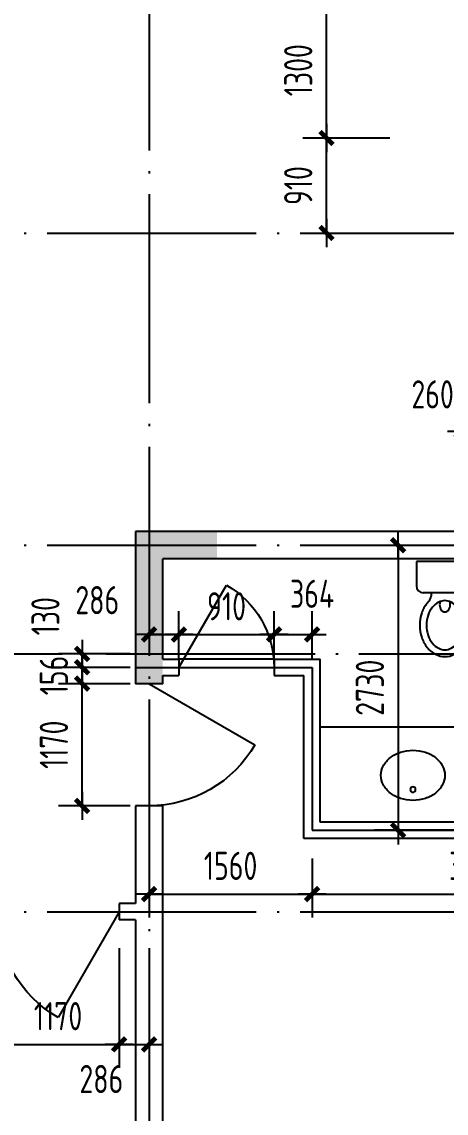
# Model space of a CAD drawing. Extents: x -726032 to 135930, y -151624 to 587044.
# Drawn here: x -453105 to -449044, y 411954 to 422407 of the extents above; entities that cross this region are included whole.
import ezdxf
from ezdxf.enums import TextEntityAlignment as Align

# ---------------------------------------------------------------- set-up
doc = ezdxf.new("R2010")
doc.units = 0
doc.header["$LTSCALE"] = 1000
doc.header["$MEASUREMENT"] = 0
doc.linetypes.add('DOTE', pattern=[2.42, 2, -0.2, 0.02, -0.2])
doc.layers.get('0').update_dxf_attribs({"linetype": 'CONTINUOUS'})
doc.layers.get('DEFPOINTS').update_dxf_attribs({"color": 1, "linetype": 'CONTINUOUS'})
for name, color, linetype in [('COLUMN', 170, 'CONTINUOUS'), ('DOTE', 8, 'DOTE'), ('GROUND', 45, 'CONTINUOUS'), ('LVTRY', 6, 'CONTINUOUS'), ('PUB_DIM', 245, 'CONTINUOUS'), ('WALL', 255, 'CONTINUOUS'), ('WINDOW', 155, 'CONTINUOUS'), ('WINDOW_TEXT', 7, 'CONTINUOUS')]:
    doc.layers.add(name, color=color, linetype=linetype)
doc.styles.add('DIM_FONT', font='isocp.shx', dxfattribs={"width": 0.8})
doc.styles.add('SIMPLEX', font='SIMPLEX.SHX')
doc.dimstyles.new('DIMA', dxfattribs={"dimtxt": 300, "dimasz": 1, "dimexe": 250, "dimexo": 300, "dimgap": 150, "dimtad": 1, "dimdec": 0, "dimzin": 0, "dimdsep": 46, "dimtxsty": 'DIM_FONT', "dimcen": 0.09, "dimse1": 1, "dimclrt": 142, "dimadec": 0, "dimazin": 0, "dimtfac": 1, "dimtdec": 0, "dimtix": 1, "dimtmove": 2, "dimatfit": 3, "dimfxl": 1, "dimtolj": 1, "dimtzin": 0, "dimarcsym": 0})
doc.dimstyles.new('DIMB', dxfattribs={"dimtxt": 300, "dimasz": 1, "dimexe": 250, "dimexo": 300, "dimgap": 150, "dimtad": 1, "dimdec": 0, "dimzin": 0, "dimdsep": 46, "dimtxsty": 'DIM_FONT', "dimcen": 0.09, "dimse2": 1, "dimclrt": 142, "dimadec": 0, "dimazin": 0, "dimtfac": 1, "dimtdec": 0, "dimtix": 1, "dimtmove": 2, "dimatfit": 3, "dimfxl": 1, "dimtolj": 1, "dimtzin": 0, "dimarcsym": 0})
doc.dimstyles.new('DIMN', dxfattribs={"dimtxt": 300, "dimasz": 1, "dimexe": 250, "dimexo": 300, "dimgap": 150, "dimtad": 1, "dimdec": 0, "dimzin": 0, "dimdsep": 46, "dimtxsty": 'DIM_FONT', "dimcen": 0.09, "dimclrt": 142, "dimadec": 0, "dimazin": 0, "dimtfac": 1, "dimtdec": 0, "dimtix": 1, "dimtmove": 2, "dimatfit": 3, "dimfxl": 1, "dimtolj": 1, "dimtzin": 0, "dimarcsym": 0})

# ---------------------------------------------------------------- blocks, each defined once
blk = doc.blocks.new('_DIMX')
blk.add_line((-150, 0), (150, 0))
at = {"const_width": 50}
blk.add_lwpolyline([(-70, -70), (70, 70)], dxfattribs=at)
blk = doc.blocks.new('*D853')
at = {"layer": 'DEFPOINTS', "color": 0, "transparency": 16777216}
for p in [(-448897, 419675), (-448637, 419675), (-448637, 418488)]:
    blk.add_point(p, dxfattribs=at)
at = {"layer": 'PUB_DIM', "color": 0, "lineweight": -2, "transparency": 16777216}
for p, q in [((-448897, 419405), (-448897, 418263)), ((-448898, 418488), (-448899, 418488)), ((-448897, 418488), (-448637, 418488)), ((-448636, 418488), (-448635, 418488))]:
    blk.add_line(p, q, dxfattribs=at)
at = {"layer": 'PUB_DIM', "color": 0, "lineweight": -2, "transparency": 16777216, "xscale": 0.9, "yscale": 0.9, "zscale": 0.9}
blk.add_blockref('_DIMX', (-448897, 418488), dxfattribs=at)
at = {"layer": 'PUB_DIM', "color": 0, "lineweight": -2, "transparency": 16777216, "xscale": 0.9, "yscale": 0.9, "zscale": 0.9, "rotation": 180}
blk.add_blockref('_DIMX', (-448637, 418488), dxfattribs=at)
at = {"layer": 'PUB_DIM', "color": 142, "transparency": 16777216, "insert": (-449174, 418839), "char_height": 270, "attachment_point": 5, "style": 'DIM_FONT'}
blk.add_mtext('\\A1;260', dxfattribs=at)
blk = doc.blocks.new('*D2127')
at = {"layer": 'DEFPOINTS', "color": 0, "transparency": 16777216}
for p in [(-450190, 422594), (-449313, 422594), (-449313, 421294)]:
    blk.add_point(p, dxfattribs=at)
at = {"layer": 'PUB_DIM', "color": 0, "lineweight": -2, "transparency": 16777216}
for p, q in [((-449583, 422594), (-450415, 422594)), ((-450190, 421295), (-450190, 422593))]:
    blk.add_line(p, q, dxfattribs=at)
at = {"layer": 'PUB_DIM', "color": 0, "lineweight": -2, "transparency": 16777216, "xscale": 0.9, "yscale": 0.9, "zscale": 0.9}
for p, rotation in [((-450190, 422594), 90), ((-450190, 421294), 270)]:
    blk.add_blockref('_DIMX', p, dxfattribs=dict(at, rotation=rotation))
at = {"layer": 'PUB_DIM', "color": 142, "transparency": 16777216, "insert": (-450460, 421944), "char_height": 270, "attachment_point": 5, "rotation": 90, "style": 'DIM_FONT'}
blk.add_mtext('\\A1;1300', dxfattribs=at)
blk = doc.blocks.new('_LV5')
for p, q in [((210.1, 0), (-210.1, 0)), ((-210.1, 0), (-210.1, -180)), ((210.1, -180), (210.1, 0)), ((160.1, -230), (-160.1, -230)), ((-101.4, -230), (-101.4, -254.3)), ((101.4, -230), (101.4, -254.1))]:
    blk.add_line(p, q)
blk.add_lwpolyline([(-135.1, -469.4, 0.080312), (-123, -544.2, 0.089014), (-91.8, -601.5, 0.104918), (-45.6, -639.3, 0.119812), (0.1, -650.4, 0.119812), (45.8, -639.3, 0.104918), (92, -601.5, 0.089014), (123.2, -544.2, 0.080312), (135.3, -469.4, 0.080312), (123.2, -394.6, 0.089014), (92, -337.3, 0.104918), (45.8, -299.5, 0.119812), (0.1, -288.4, 0.119812), (-45.6, -299.5, 0.104918), (-91.8, -337.3, 0.089014), (-123, -394.6, 0.080312)], format="xyb", close=True)
for points in [[(-38.7, -318.5, 0.073567), (-35.6, -339.5, 0.084454), (-27.4, -356, 0.10642), (-14.1, -367.8, 0.129709), (0, -371.5, 0.129709), (14.1, -367.8, 0.10642), (27.4, -356, 0.084454), (35.6, -339.5, 0.073567), (38.7, -318.5, 0.073567), (35.6, -297.5, 0.014016), (34.7, -294.6, 0.10642)], [(-34.7, -294.7, 0.013578), (-35.6, -297.5, 0.073567), (-38.7, -318.5, 0.073567)]]:
    blk.add_lwpolyline(points, format="xyb")
for centre, radius, start, end in [((-160.1, -180), 50, 180, 270), ((160.1, -180), 50, 270, 0), ((52.2, -452.8), 234.6, 141.28635, 161.63333), ((20.4, -427.3), 193.8, 134.81437, 141.28635), ((-151.4, -254.3), 50, 314.81437, 0), ((151.4, -254.1), 50, 180, 225.25549), ((-20.2, -427.3), 193.8, 38.71365, 45.25549), ((-52, -452.8), 234.6, 18.36667, 38.71365), ((102.3, -469.4), 287.4, 161.63333, 180), ((-102.1, -469.4), 287.4, 0, 18.36667), ((102.3, -469.4), 287.4, 180, 198.36667), ((-102.1, -469.4), 287.4, 341.63333, 0), ((52.2, -486), 234.6, 198.36667, 218.71365), ((-52, -486), 234.6, 321.28635, 341.63333), ((20.4, -511.6), 193.8, 218.71365, 242.67141), ((-20.2, -511.6), 193.8, 297.32859, 321.28635), ((0.1, -550.8), 149.6, 242.67141, 270), ((0.1, -550.8), 149.6, 270, 297.32859)]:
    blk.add_arc(centre, radius, start, end)
blk = doc.blocks.new('_LV4')
blk.add_lwpolyline([(0, -520, 0.078966), (92.3, -505.3, 0.088152), (166.2, -465.8, 0.105269), (218.1, -403.4, 0.121685), (235, -335, 0.121685), (218.1, -266.6, 0.105269), (166.2, -204.2, 0.088152), (92.3, -164.7, 0.078966), (0, -150, 0.078966), (-92.3, -164.7, 0.088152), (-166.2, -204.2, 0.105269), (-218.1, -266.6, 0.121685), (-235, -335, 0.121685), (-218.1, -403.4, 0.105269), (-166.2, -465.8, 0.088152), (-92.3, -505.3, 0.078966)], format="xyb", close=True)
blk.add_circle((0, -230), 20)
blk = doc.blocks.new('*D2129')
at = {"layer": 'DEFPOINTS', "color": 0, "transparency": 16777216}
for p in [(-448637, 417394), (-449504, 414664), (-448637, 414664)]:
    blk.add_point(p, dxfattribs=at)
at = {"layer": 'PUB_DIM', "color": 0, "lineweight": -2, "transparency": 16777216}
for p, q in [((-449504, 417393), (-449504, 414665)), ((-448907, 414664), (-449729, 414664))]:
    blk.add_line(p, q, dxfattribs=at)
at = {"layer": 'PUB_DIM', "color": 0, "lineweight": -2, "transparency": 16777216, "xscale": 0.9, "yscale": 0.9, "zscale": 0.9}
for p, rotation in [((-449504, 417394), 90), ((-449504, 414664), 270)]:
    blk.add_blockref('_DIMX', p, dxfattribs=dict(at, rotation=rotation))
at = {"layer": 'PUB_DIM', "color": 142, "transparency": 16777216, "insert": (-449774, 416029), "char_height": 270, "attachment_point": 5, "rotation": 90, "style": 'DIM_FONT'}
blk.add_mtext('\\A1;2730', dxfattribs=at)
blk = doc.blocks.new('_DBLK')
blk.add_line((-0.5, 0), (0, -0.866))
blk.add_arc((-0.5, 0), 1, 300, 0)
at = {"layer": 'WINDOW_TEXT', "style": 'SIMPLEX', "flags": 9}
blk.add_attdef('A', text='', height=1, dxfattribs=at).set_placement((0, 1.5), align=Align.MIDDLE)
blk = doc.blocks.new('*D893')
at = {"layer": 'DEFPOINTS', "color": 0, "transparency": 16777216}
for p in [(-451887, 414924), (-450327, 414664), (-450327, 414053)]:
    blk.add_point(p, dxfattribs=at)
at = {"layer": 'PUB_DIM', "color": 0, "lineweight": -2, "transparency": 16777216}
for p, q in [((-451887, 414654), (-451887, 413828)), ((-450327, 414394), (-450327, 413828)), ((-451886, 414053), (-450328, 414053))]:
    blk.add_line(p, q, dxfattribs=at)
at = {"layer": 'PUB_DIM', "color": 0, "lineweight": -2, "transparency": 16777216, "xscale": 0.9, "yscale": 0.9, "zscale": 0.9, "rotation": 180}
blk.add_blockref('_DIMX', (-451887, 414053), dxfattribs=at)
at = {"layer": 'PUB_DIM', "color": 0, "lineweight": -2, "transparency": 16777216, "xscale": 0.9, "yscale": 0.9, "zscale": 0.9}
blk.add_blockref('_DIMX', (-450327, 414053), dxfattribs=at)
at = {"layer": 'PUB_DIM', "color": 142, "transparency": 16777216, "insert": (-451107, 414323), "char_height": 270, "attachment_point": 5, "style": 'DIM_FONT'}
blk.add_mtext('\\A1;1560', dxfattribs=at)
blk = doc.blocks.new('*D2130')
at = {"layer": 'DEFPOINTS', "color": 0, "transparency": 16777216}
for p in [(-450691, 416539), (-451601, 416028), (-450691, 416028)]:
    blk.add_point(p, dxfattribs=at)
at = {"layer": 'PUB_DIM', "color": 0, "lineweight": -2, "transparency": 16777216}
for p, q in [((-450691, 416298), (-450691, 416764)), ((-451600, 416539), (-450692, 416539))]:
    blk.add_line(p, q, dxfattribs=at)
at = {"layer": 'PUB_DIM', "color": 0, "lineweight": -2, "transparency": 16777216, "xscale": 0.9, "yscale": 0.9, "zscale": 0.9, "rotation": 180}
blk.add_blockref('_DIMX', (-451601, 416539), dxfattribs=at)
at = {"layer": 'PUB_DIM', "color": 0, "lineweight": -2, "transparency": 16777216, "xscale": 0.9, "yscale": 0.9, "zscale": 0.9}
blk.add_blockref('_DIMX', (-450691, 416539), dxfattribs=at)
at = {"layer": 'PUB_DIM', "color": 142, "transparency": 16777216, "insert": (-451146, 416809), "char_height": 270, "attachment_point": 5, "style": 'DIM_FONT'}
blk.add_mtext('\\A1;910', dxfattribs=at)
blk = doc.blocks.new('*D2131')
at = {"layer": 'DEFPOINTS', "color": 0, "transparency": 16777216}
for p in [(-450327, 416539), (-450691, 416028), (-450327, 416028)]:
    blk.add_point(p, dxfattribs=at)
at = {"layer": 'PUB_DIM', "color": 0, "lineweight": -2, "transparency": 16777216}
for p, q in [((-450327, 416298), (-450327, 416764)), ((-450690, 416539), (-450328, 416539))]:
    blk.add_line(p, q, dxfattribs=at)
at = {"layer": 'PUB_DIM', "color": 0, "lineweight": -2, "transparency": 16777216, "xscale": 0.9, "yscale": 0.9, "zscale": 0.9, "rotation": 180}
blk.add_blockref('_DIMX', (-450691, 416539), dxfattribs=at)
at = {"layer": 'PUB_DIM', "color": 0, "lineweight": -2, "transparency": 16777216, "xscale": 0.9, "yscale": 0.9, "zscale": 0.9}
blk.add_blockref('_DIMX', (-450327, 416539), dxfattribs=at)
at = {"layer": 'PUB_DIM', "color": 142, "transparency": 16777216, "insert": (-450327, 416929), "char_height": 270, "attachment_point": 5, "style": 'DIM_FONT'}
blk.add_mtext('\\A1;364', dxfattribs=at)
blk = doc.blocks.new('*D2132')
at = {"layer": 'DEFPOINTS', "color": 0, "transparency": 16777216}
for p in [(-451601, 416539), (-451887, 416028), (-451601, 416028)]:
    blk.add_point(p, dxfattribs=at)
at = {"layer": 'PUB_DIM', "color": 0, "lineweight": -2, "transparency": 16777216}
for p, q in [((-451601, 416298), (-451601, 416764)), ((-451886, 416539), (-451602, 416539))]:
    blk.add_line(p, q, dxfattribs=at)
at = {"layer": 'PUB_DIM', "color": 0, "lineweight": -2, "transparency": 16777216, "xscale": 0.9, "yscale": 0.9, "zscale": 0.9, "rotation": 180}
blk.add_blockref('_DIMX', (-451887, 416539), dxfattribs=at)
at = {"layer": 'PUB_DIM', "color": 0, "lineweight": -2, "transparency": 16777216, "xscale": 0.9, "yscale": 0.9, "zscale": 0.9}
blk.add_blockref('_DIMX', (-451601, 416539), dxfattribs=at)
at = {"layer": 'PUB_DIM', "color": 142, "transparency": 16777216, "insert": (-452383, 416868), "char_height": 270, "attachment_point": 5, "style": 'DIM_FONT'}
blk.add_mtext('\\A1;286', dxfattribs=at)
blk = doc.blocks.new('*D2133')
at = {"layer": 'DEFPOINTS', "color": 0, "transparency": 16777216}
for p in [(-450190, 421294), (-449313, 421294), (-449313, 420384)]:
    blk.add_point(p, dxfattribs=at)
at = {"layer": 'PUB_DIM', "color": 0, "lineweight": -2, "transparency": 16777216}
for p, q in [((-449583, 421294), (-450415, 421294)), ((-450190, 420385), (-450190, 421293))]:
    blk.add_line(p, q, dxfattribs=at)
at = {"layer": 'PUB_DIM', "color": 0, "lineweight": -2, "transparency": 16777216, "xscale": 0.9, "yscale": 0.9, "zscale": 0.9}
for p, rotation in [((-450190, 421294), 90), ((-450190, 420384), 270)]:
    blk.add_blockref('_DIMX', p, dxfattribs=dict(at, rotation=rotation))
at = {"layer": 'PUB_DIM', "color": 142, "transparency": 16777216, "insert": (-450460, 420839), "char_height": 270, "attachment_point": 5, "rotation": 90, "style": 'DIM_FONT'}
blk.add_mtext('\\A1;910', dxfattribs=at)
blk = doc.blocks.new('*D3671')
at = {"layer": 'DEFPOINTS', "color": 0, "transparency": 16777216}
for p in [(-450327, 414664), (-447207, 414664), (-447207, 414053)]:
    blk.add_point(p, dxfattribs=at)
at = {"layer": 'PUB_DIM', "color": 0, "lineweight": -2, "transparency": 16777216}
for p, q in [((-450327, 414394), (-450327, 413828)), ((-450326, 414053), (-447208, 414053))]:
    blk.add_line(p, q, dxfattribs=at)
at = {"layer": 'PUB_DIM', "color": 0, "lineweight": -2, "transparency": 16777216, "xscale": 0.9, "yscale": 0.9, "zscale": 0.9, "rotation": 180}
blk.add_blockref('_DIMX', (-450327, 414053), dxfattribs=at)
at = {"layer": 'PUB_DIM', "color": 0, "lineweight": -2, "transparency": 16777216, "xscale": 0.9, "yscale": 0.9, "zscale": 0.9}
blk.add_blockref('_DIMX', (-447207, 414053), dxfattribs=at)
at = {"layer": 'PUB_DIM', "color": 142, "transparency": 16777216, "insert": (-448767, 414323), "char_height": 270, "attachment_point": 5, "style": 'DIM_FONT'}
blk.add_mtext('\\A1;3120', dxfattribs=at)
blk = doc.blocks.new('*D2144')
at = {"layer": 'DEFPOINTS', "color": 0, "transparency": 16777216}
for p in [(-453343, 413806), (-452173, 413806), (-452173, 412613)]:
    blk.add_point(p, dxfattribs=at)
at = {"layer": 'PUB_DIM', "color": 0, "lineweight": -2, "transparency": 16777216}
for p, q in [((-452173, 413536), (-452173, 412388)), ((-453342, 412613), (-452174, 412613))]:
    blk.add_line(p, q, dxfattribs=at)
at = {"layer": 'PUB_DIM', "color": 0, "lineweight": -2, "transparency": 16777216, "xscale": 0.9, "yscale": 0.9, "zscale": 0.9, "rotation": 180}
blk.add_blockref('_DIMX', (-453343, 412613), dxfattribs=at)
at = {"layer": 'PUB_DIM', "color": 0, "lineweight": -2, "transparency": 16777216, "xscale": 0.9, "yscale": 0.9, "zscale": 0.9}
blk.add_blockref('_DIMX', (-452173, 412613), dxfattribs=at)
at = {"layer": 'PUB_DIM', "color": 142, "transparency": 16777216, "insert": (-452758, 412883), "char_height": 270, "attachment_point": 5, "style": 'DIM_FONT'}
blk.add_mtext('\\A1;1170', dxfattribs=at)
blk = doc.blocks.new('*D898')
at = {"layer": 'DEFPOINTS', "color": 0, "transparency": 16777216}
for p in [(-452528, 416354), (-451797, 416354), (-451797, 416224)]:
    blk.add_point(p, dxfattribs=at)
at = {"layer": 'PUB_DIM', "color": 0, "lineweight": -2, "transparency": 16777216}
for p, q in [((-452067, 416354), (-452753, 416354)), ((-452528, 416355), (-452528, 416356)), ((-452528, 416224), (-452528, 416354)), ((-452067, 416224), (-452753, 416224)), ((-452528, 416223), (-452528, 416222))]:
    blk.add_line(p, q, dxfattribs=at)
at = {"layer": 'PUB_DIM', "color": 0, "lineweight": -2, "transparency": 16777216, "xscale": 0.9, "yscale": 0.9, "zscale": 0.9}
for p, rotation in [((-452528, 416354), 270), ((-452528, 416224), 90)]:
    blk.add_blockref('_DIMX', p, dxfattribs=dict(at, rotation=rotation))
at = {"layer": 'PUB_DIM', "color": 142, "transparency": 16777216, "insert": (-452879, 416714), "char_height": 270, "attachment_point": 5, "rotation": 90, "style": 'DIM_FONT'}
blk.add_mtext('\\A1;130', dxfattribs=at)
blk = doc.blocks.new('*D2145')
at = {"layer": 'DEFPOINTS', "color": 0, "transparency": 16777216}
for p in [(-452528, 416224), (-451797, 416224), (-451797, 416068)]:
    blk.add_point(p, dxfattribs=at)
at = {"layer": 'PUB_DIM', "color": 0, "lineweight": -2, "transparency": 16777216}
for p, q in [((-452067, 416224), (-452753, 416224)), ((-452528, 416225), (-452528, 416226)), ((-452528, 416068), (-452528, 416224)), ((-452528, 416067), (-452528, 416066))]:
    blk.add_line(p, q, dxfattribs=at)
at = {"layer": 'PUB_DIM', "color": 0, "lineweight": -2, "transparency": 16777216, "xscale": 0.9, "yscale": 0.9, "zscale": 0.9}
for p, rotation in [((-452528, 416224), 270), ((-452528, 416068), 90)]:
    blk.add_blockref('_DIMX', p, dxfattribs=dict(at, rotation=rotation))
at = {"layer": 'PUB_DIM', "color": 142, "transparency": 16777216, "insert": (-452798, 416146), "char_height": 270, "attachment_point": 5, "rotation": 90, "style": 'DIM_FONT'}
blk.add_mtext('\\A1;156', dxfattribs=at)
blk = doc.blocks.new('*D899')
at = {"layer": 'DEFPOINTS', "color": 0, "transparency": 16777216}
for p in [(-452528, 416068), (-451797, 416068), (-451797, 414898)]:
    blk.add_point(p, dxfattribs=at)
at = {"layer": 'PUB_DIM', "color": 0, "lineweight": -2, "transparency": 16777216}
for p, q in [((-452067, 416068), (-452753, 416068)), ((-452528, 414899), (-452528, 416067)), ((-452067, 414898), (-452753, 414898))]:
    blk.add_line(p, q, dxfattribs=at)
at = {"layer": 'PUB_DIM', "color": 0, "lineweight": -2, "transparency": 16777216, "xscale": 0.9, "yscale": 0.9, "zscale": 0.9}
for p, rotation in [((-452528, 416068), 90), ((-452528, 414898), 270)]:
    blk.add_blockref('_DIMX', p, dxfattribs=dict(at, rotation=rotation))
at = {"layer": 'PUB_DIM', "color": 142, "transparency": 16777216, "insert": (-452798, 415483), "char_height": 270, "attachment_point": 5, "rotation": 90, "style": 'DIM_FONT'}
blk.add_mtext('\\A1;1170', dxfattribs=at)
blk = doc.blocks.new('*D2146')
at = {"layer": 'DEFPOINTS', "color": 0, "transparency": 16777216}
for p in [(-452173, 413806), (-451887, 413806), (-451887, 412613)]:
    blk.add_point(p, dxfattribs=at)
at = {"layer": 'PUB_DIM', "color": 0, "lineweight": -2, "transparency": 16777216}
for p, q in [((-451887, 413536), (-451887, 412388)), ((-452172, 412613), (-451888, 412613))]:
    blk.add_line(p, q, dxfattribs=at)
at = {"layer": 'PUB_DIM', "color": 0, "lineweight": -2, "transparency": 16777216, "xscale": 0.9, "yscale": 0.9, "zscale": 0.9, "rotation": 180}
blk.add_blockref('_DIMX', (-452173, 412613), dxfattribs=at)
at = {"layer": 'PUB_DIM', "color": 0, "lineweight": -2, "transparency": 16777216, "xscale": 0.9, "yscale": 0.9, "zscale": 0.9}
blk.add_blockref('_DIMX', (-451887, 412613), dxfattribs=at)
at = {"layer": 'PUB_DIM', "color": 142, "transparency": 16777216, "insert": (-452344, 412281), "char_height": 270, "attachment_point": 5, "style": 'DIM_FONT'}
blk.add_mtext('\\A1;286', dxfattribs=at)

msp = doc.modelspace()

# ---------------------------------------------------------------- linework, layer by layer
at = {"layer": 'COLUMN'}
for points in [[(-452016.9, 417524), (-451236.9, 417524), (-451756.9, 417264), (-451236.9, 417264)], [(-452016.9, 416068), (-452016.9, 417524), (-451756.9, 416068), (-451756.9, 417264)]]:
    msp.add_solid(points, dxfattribs=at)
at = {"layer": 'DOTE'}
for p, q in [((-451886.9, 432855.9), (-451886.9, 405011.9)), ((-481902.2, 420384), (-412270.4, 420384)), ((-481902.2, 417394), (-412270.4, 417394)), ((-481338.6, 416354), (-412270.4, 416354)), ((-452016.9, 416224), (-450326.9, 416224)), ((-450326.9, 416224), (-450326.9, 414664)), ((-450326.9, 414664), (-444086.9, 414664)), ((-481902.2, 413884), (-412270.4, 413884))]:
    msp.add_line(p, q, dxfattribs=at)
at = {"layer": 'GROUND'}
msp.add_line((-450690.9, 416302), (-451600.9, 416302), dxfattribs=at)
at = {"layer": 'LVTRY'}
msp.add_line((-448294.5, 415652), (-450248.9, 415652), dxfattribs=at)
at = {"layer": 'WALL'}
for p, q in [((-448766.9, 417524), (-452016.9, 417524)), ((-452016.9, 417524), (-452016.9, 416068)), ((-451756.9, 416302), (-451756.9, 417264)), ((-447336.9, 417264), (-451756.9, 417264)), ((-451756.9, 416302), (-451600.9, 416302)), ((-451600.9, 416302), (-451600.9, 416146)), ((-450690.9, 416302), (-450248.9, 416302)), ((-450690.9, 416302), (-450690.9, 416146)), ((-450248.9, 414742), (-450248.9, 416302)), ((-451756.9, 416068), (-452016.9, 416068)), ((-451756.9, 416068), (-451756.9, 416146)), ((-451756.9, 416146), (-451600.9, 416146)), ((-450690.9, 416146), (-450404.9, 416146)), ((-450404.9, 414586), (-450404.9, 416146)), ((-452016.9, 414898), (-452016.9, 413962)), ((-451756.9, 414898), (-452016.9, 414898)), ((-451756.9, 408710), (-451756.9, 414898)), ((-447336.9, 414742), (-450248.9, 414742)), ((-447336.9, 414586), (-450404.9, 414586)), ((-452172.9, 413962), (-452172.9, 413806)), ((-452016.9, 413962), (-452172.9, 413962)), ((-452016.9, 413806), (-452172.9, 413806)), ((-452016.9, 413806), (-452016.9, 408710))]:
    msp.add_line(p, q, dxfattribs=at)

# ---------------------------------------------------------------- block references
at = {"layer": 'LVTRY', "xscale": 1.299999999999272, "yscale": 1.299999999999272, "zscale": 1.299999999999272}
msp.add_blockref('_LV5', (-449056.4, 417238), dxfattribs=at)
at = {"layer": 'LVTRY', "xscale": -1.299999999999272, "yscale": 1.30000000000291, "zscale": 1.3, "rotation": 180}
msp.add_blockref('_LV4', (-449362.3, 414754.6), dxfattribs=at)
at = {"layer": 'WINDOW', "xscale": 910, "yscale": -910, "zscale": 910}
msp.add_blockref('_DBLK', (-451145.9, 416224), dxfattribs=at)
at = {"layer": 'WINDOW', "xscale": 1170, "yscale": -1170, "zscale": 1170}
for p, rotation in [((-451886.9, 415483), 270), ((-452757.9, 413884), 180)]:
    msp.add_blockref('_DBLK', p, dxfattribs=dict(at, rotation=rotation))

# ---------------------------------------------------------------- dimensions: what is measured, and where the dimension line sits
at = {"layer": 'PUB_DIM'}
for p1, p2, distance, dimstyle, picture, middle in [((-449313, 421294), (-449313, 422594), 876.7, 'DIMA', '*D2127', (-450459.6, 421944)), ((-449313, 420384), (-449313, 421294), 876.7, 'DIMA', '*D2133', (-450459.6, 420839)), ((-451600.8, 416028.3), (-450690.8, 416028.3), 510.9, 'DIMA', '*D2130', (-451145.8, 416809.2)), ((-451797.5, 416068), (-451797.5, 416224), 730.2, 'DIMA', '*D2145', (-452797.7, 416146)), ((-451797.5, 414898), (-451797.5, 416068), 730.2, 'DIMN', '*D899', (-452797.7, 415483)), ((-453342.9, 413806), (-452172.9, 413806), -1192.9, 'DIMA', '*D2144', (-452757.9, 412883.1))]:
    dim = msp.add_aligned_dim(p1=p1, p2=p2, distance=distance, dimstyle=dimstyle, override={"dimscale": 0.9, "dimblk1": '_DIMX', "dimblk2": '_DIMX', "dimsah": 1}, dxfattribs=at)
    dim.commit()
    dim.dimension.update_dxf_attribs({"geometry": picture, "text_midpoint": middle})
dim = msp.add_linear_dim(base=(-448636.9, 418487.6), p1=(-448896.9, 419675.2), p2=(-448636.9, 419675.2), dimstyle='DIMB', override={"dimscale": 0.9, "dimblk1": '_DIMX', "dimblk2": '_DIMX', "dimsah": 1}, dxfattribs=at)
dim.commit()
dim.dimension.update_dxf_attribs({"geometry": '*D853', "text_midpoint": (-449174.2, 418838.6), "dimtype": 160})
dim = msp.add_linear_dim(base=(-449503.9, 414664), p1=(-448636.9, 417394), p2=(-448636.9, 414664), angle=90, dimstyle='DIMA', override={"dimscale": 0.9, "dimblk1": '_DIMX', "dimblk2": '_DIMX', "dimsah": 1}, dxfattribs=at)
dim.commit()
dim.dimension.update_dxf_attribs({"geometry": '*D2129', "text_midpoint": (-449773.9, 416029)})
for base, p1, p2, angle, dimstyle, picture, middle in [((-450326.8, 416539.2), (-450690.8, 416028.3), (-450326.8, 416028.3), 0, 'DIMA', '*D2131', (-450326.9, 416929.2)), ((-452527.7, 416354), (-451797.5, 416224), (-451797.5, 416354), 90, 'DIMN', '*D898', (-452878.7, 416714)), ((-451600.8, 416539.2), (-451886.8, 416028.3), (-451600.8, 416028.3), 0, 'DIMA', '*D2132', (-452382.7, 416867.9)), ((-451886.9, 412613.1), (-452172.9, 413806), (-451886.9, 413806), 0, 'DIMA', '*D2146', (-452344.4, 412281.2))]:
    dim = msp.add_linear_dim(base=base, p1=p1, p2=p2, angle=angle, dimstyle=dimstyle, override={"dimscale": 0.9, "dimblk1": '_DIMX', "dimblk2": '_DIMX', "dimsah": 1}, dxfattribs=at)
    dim.commit()
    dim.dimension.update_dxf_attribs({"geometry": picture, "text_midpoint": middle, "dimtype": 161})
for base, p1, p2, dimstyle, picture, middle in [((-450326.9, 414053.3), (-451886.9, 414924), (-450326.9, 414664), 'DIMN', '*D893', (-451106.9, 414323.3)), ((-447206.9, 414053.3), (-450326.9, 414664), (-447206.9, 414664), 'DIMB', '*D3671', (-448766.9, 414323.3))]:
    dim = msp.add_linear_dim(base=base, p1=p1, p2=p2, dimstyle=dimstyle, override={"dimscale": 0.9, "dimblk1": '_DIMX', "dimblk2": '_DIMX', "dimsah": 1}, dxfattribs=at)
    dim.commit()
    dim.dimension.update_dxf_attribs({"geometry": picture, "text_midpoint": middle})

doc.saveas('drawing.dxf')
